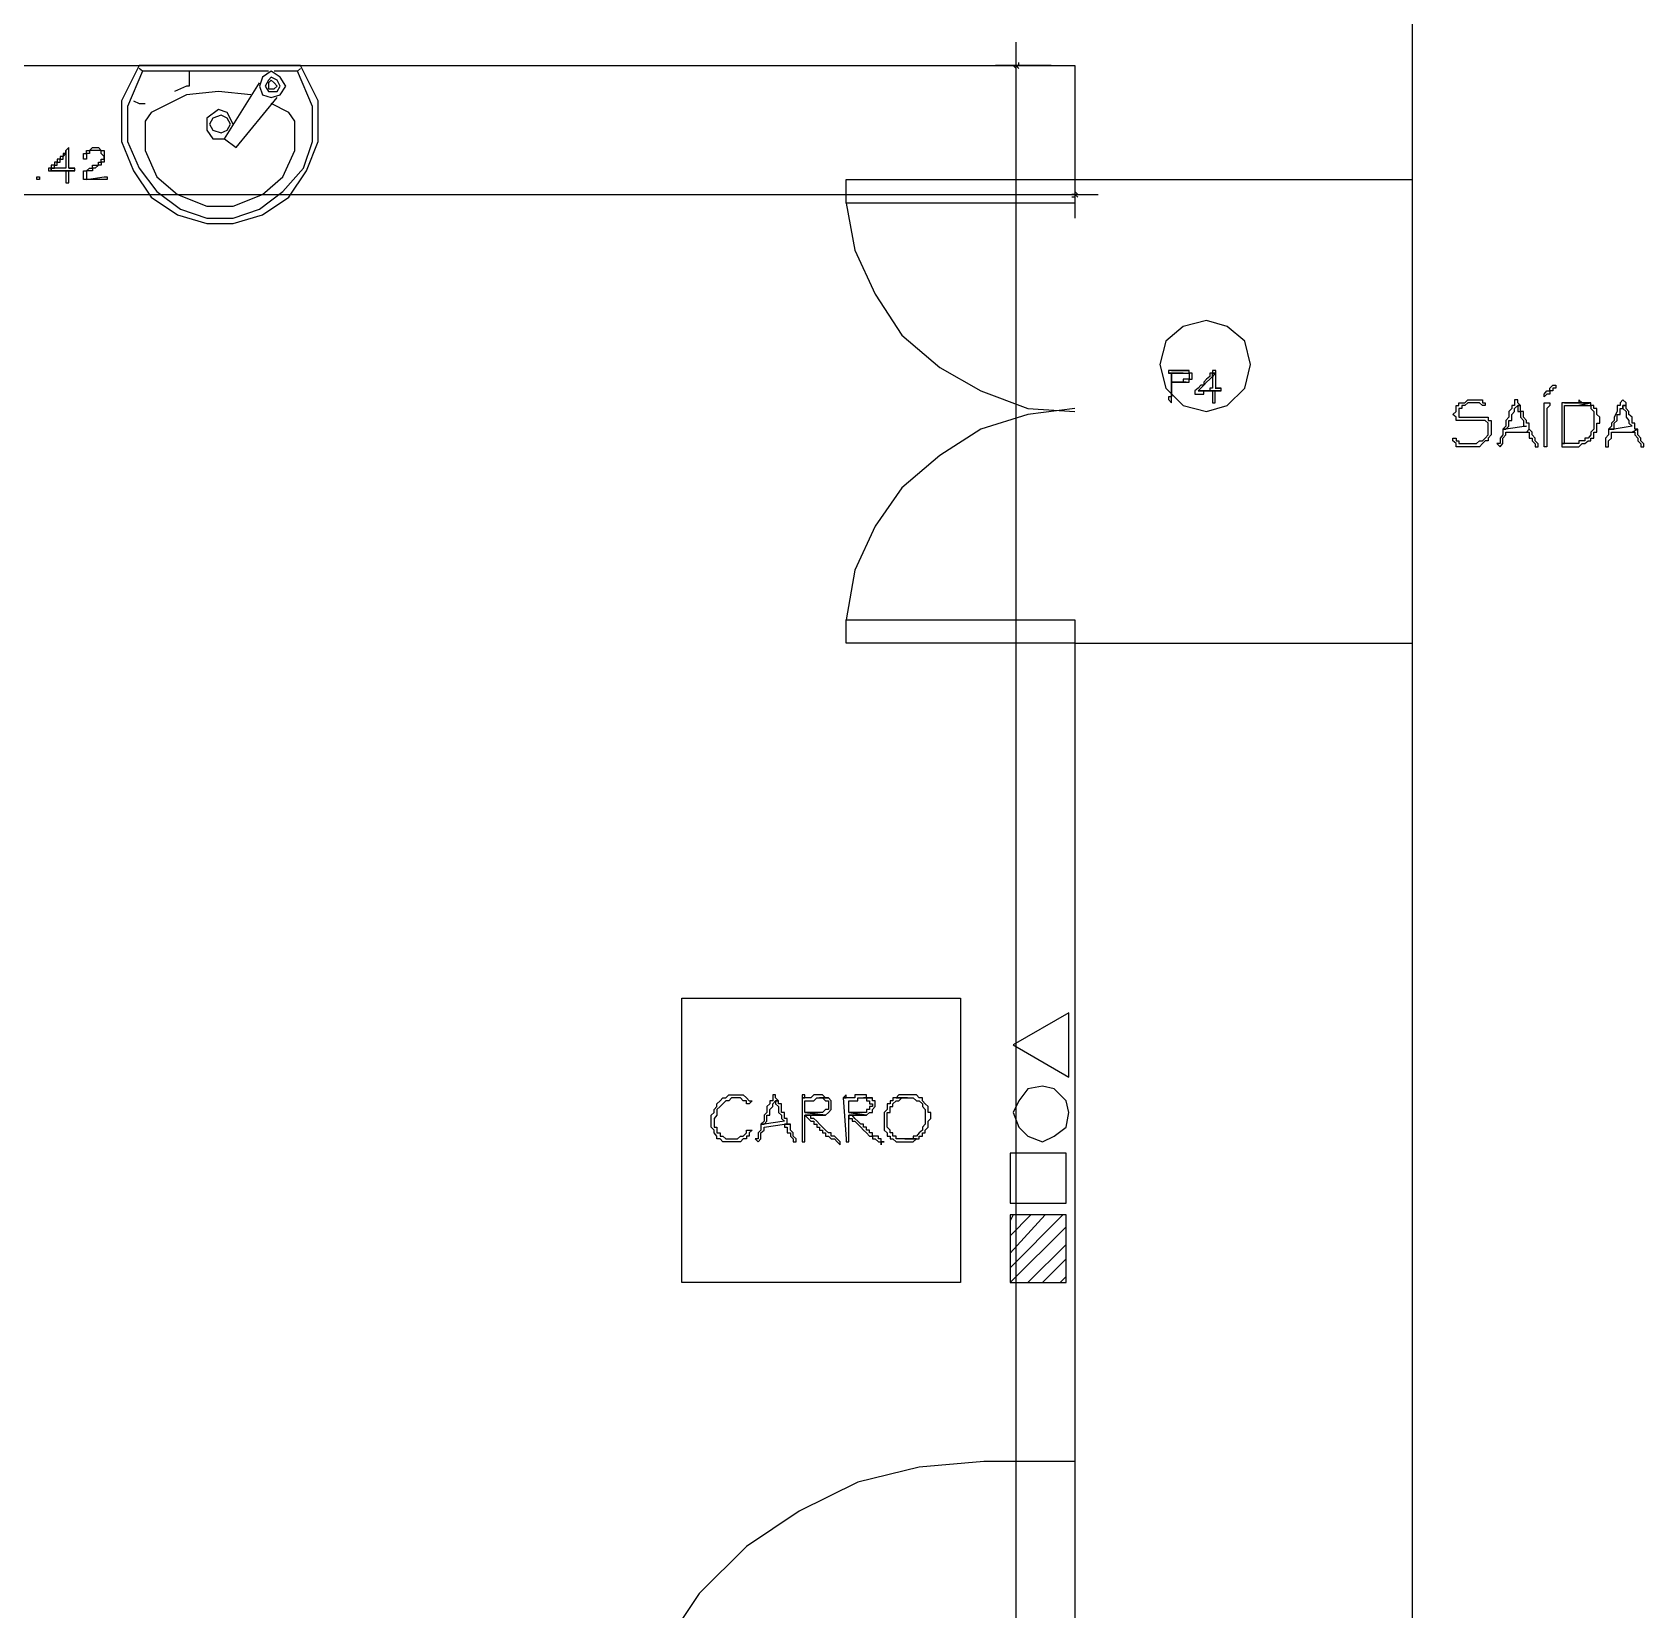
# Model space of a CAD drawing. Header units: millimetres. Extents: x -518.8 to -461.2, y 3.5 to 44.2.
# Drawn here: x -488.943 to -485.444, y 35.608 to 39.032 of the extents above; entities that cross this region are included whole.
import ezdxf

# ---------------------------------------------------------------- set-up
doc = ezdxf.new("R2010")
doc.units = ezdxf.units.MM
doc.header["$MEASUREMENT"] = 0
for name, color, linetype in [('10', 10, 'Continuous'), ('151', 151, 'Continuous'), ('16', 16, 'Continuous'), ('4', 4, 'Continuous'), ('5', 5, 'Continuous'), ('6', 6, 'Continuous'), ('9', 9, 'Continuous'), ('MYSOLIDS', 7, 'Continuous')]:
    doc.layers.add(name, color=color, linetype=linetype)

msp = doc.modelspace()

# ---------------------------------------------------------------- linework, layer by layer
at = {"layer": '10'}
for points in [[(-485.9474, 39.1571), (-485.9474, 38.712)], [(-491.1105, 30.8112), (-491.1105, 38.9601), (-491.1105, 38.9601), (-486.6797, 38.9601)], [(-486.6797, 38.9601), (-486.6797, 38.712)], [(-486.6797, 37.706), (-486.6797, 35.5285)], [(-485.9474, 37.706), (-485.9474, 33.6443)]]:
    msp.add_lwpolyline(points, dxfattribs=at)
at = {"layer": '151'}
msp.add_lwpolyline([(-487.5324, 36.9353), (-486.9278, 36.9353), (-486.9278, 36.318), (-487.5324, 36.318), (-487.5324, 36.9353)], dxfattribs=at)
at = {"layer": '16'}
for points in [[(-486.8068, 29.7097), (-486.8068, 39.0105)], [(-486.7308, 38.9601), (-486.8519, 38.9601)], [(-486.8068, 38.9533), (-486.8136, 38.9601)], [(-486.8068, 38.9601), (-486.8068, 38.9601), (-486.8068, 38.9601), (-486.8068, 38.9661)], [(-486.8008, 38.9533), (-486.8068, 38.9601)], [(-486.8008, 38.9601), (-486.8008, 38.9601), (-486.8008, 38.9601), (-486.8008, 38.9661)], [(-486.6797, 38.909), (-486.6797, 38.6285)], [(-491.1617, 38.6797), (-486.6286, 38.6797)], [(-486.6797, 38.6797), (-486.6797, 38.6797), (-486.6797, 38.6797), (-486.6857, 38.6797)], [(-486.6797, 38.6736), (-486.6797, 38.6736), (-486.6797, 38.6736), (-486.6857, 38.6736)], [(-486.673, 38.6797), (-486.6797, 38.6864)], [(-486.673, 38.6736), (-486.6797, 38.6797)]]:
    msp.add_lwpolyline(points, dxfattribs=at)
at = {"layer": '4'}
for points in [[(-488.7105, 38.9601), (-488.7489, 38.8834), (-488.7489, 38.7947)], [(-488.7038, 38.9473), (-488.7361, 38.8706), (-488.7361, 38.7947)], [(-488.3602, 38.9601), (-488.7105, 38.9601)], [(-488.4301, 38.9473), (-488.5324, 38.9473), (-488.5324, 38.9473), (-488.7038, 38.9473), (-488.7038, 38.9473), (-488.7105, 38.9533)], [(-488.6023, 38.9473), (-488.6023, 38.9278), (-488.6023, 38.915), (-488.6083, 38.915), (-488.6083, 38.915), (-488.6339, 38.903)], [(-488.3925, 38.915), (-488.4045, 38.9345), (-488.4241, 38.9473), (-488.4429, 38.9345), (-488.4496, 38.915), (-488.4429, 38.8962), (-488.4241, 38.8902), (-488.4045, 38.8962), (-488.3925, 38.915)], [(-488.3669, 38.9473), (-488.4173, 38.9473)], [(-488.3602, 38.9533), (-488.3669, 38.9473)], [(-488.3346, 38.7947), (-488.3346, 38.8706), (-488.3669, 38.9473)], [(-488.3218, 38.7947), (-488.3218, 38.8834), (-488.3602, 38.9601)], [(-488.5256, 38.8007), (-488.4496, 38.9218)], [(-488.4045, 38.915), (-488.4113, 38.9278), (-488.4241, 38.9345), (-488.4301, 38.9278), (-488.4369, 38.915), (-488.4301, 38.903), (-488.4241, 38.903), (-488.4113, 38.903), (-488.4045, 38.915)], [(-488.4113, 38.915), (-488.4173, 38.9218), (-488.4241, 38.9278), (-488.4301, 38.9218), (-488.4301, 38.915), (-488.4301, 38.909), (-488.4241, 38.909), (-488.4173, 38.909), (-488.4113, 38.915)], [(-488.7233, 38.8834), (-488.7105, 38.8774), (-488.6978, 38.8774)], [(-488.6083, 38.8962), (-488.685, 38.8578), (-488.685, 38.8578), (-488.6978, 38.8391)], [(-488.4684, 38.8962), (-488.5384, 38.903), (-488.6083, 38.8962)], [(-488.5, 38.7819), (-488.4113, 38.8902)], [(-488.3857, 38.8578), (-488.4241, 38.8774)], [(-488.6978, 38.8391), (-488.6978, 38.7751), (-488.6722, 38.718), (-488.6278, 38.6797)], [(-488.5068, 38.8323), (-488.5196, 38.8578), (-488.5384, 38.8646), (-488.5639, 38.8451), (-488.5639, 38.8195), (-488.5511, 38.8007), (-488.5256, 38.8007)], [(-488.5128, 38.8323), (-488.5196, 38.8451), (-488.5324, 38.8518), (-488.5511, 38.8451), (-488.5579, 38.8323), (-488.5511, 38.8195), (-488.5324, 38.8135), (-488.5196, 38.8195), (-488.5128, 38.8323)], [(-488.4429, 38.6797), (-488.3985, 38.718), (-488.373, 38.7751), (-488.373, 38.8391)], [(-488.373, 38.8391), (-488.3857, 38.8578)], [(-488.5256, 38.8007), (-488.5, 38.7819)], [(-488.7489, 38.7947), (-488.7233, 38.7308), (-488.685, 38.6736), (-488.6278, 38.6353), (-488.6278, 38.6353), (-488.5639, 38.6165), (-488.5068, 38.6165), (-488.4429, 38.6353), (-488.3857, 38.6736), (-488.3474, 38.7308), (-488.3218, 38.7947)], [(-488.7361, 38.7947), (-488.7105, 38.7368), (-488.6722, 38.6864), (-488.6211, 38.6481), (-488.5639, 38.6285), (-488.5068, 38.6285), (-488.4496, 38.6481), (-488.4496, 38.6481), (-488.3985, 38.6864), (-488.3542, 38.7368), (-488.3346, 38.7947)], [(-488.6278, 38.6797), (-488.5639, 38.6541), (-488.5068, 38.6541), (-488.4429, 38.6797)]]:
    msp.add_lwpolyline(points, dxfattribs=at)
at = {"layer": '5'}
for points in [[(-486.6797, 38.6609), (-487.176, 38.6609), (-487.176, 38.712), (-486.6797, 38.712), (-486.6797, 38.6609)], [(-486.6797, 38.712), (-485.9474, 38.712)], [(-486.6797, 37.706), (-487.176, 37.706), (-487.176, 37.7563), (-486.6797, 37.7563), (-486.6797, 37.706)], [(-486.6797, 37.706), (-485.9474, 37.706)]]:
    msp.add_lwpolyline(points, dxfattribs=at)
at = {"layer": '6'}
for points in [[(-485.9474, 38.712), (-485.9474, 37.706)], [(-487.176, 38.6609), (-487.1572, 38.5586), (-487.1128, 38.4631), (-487.0549, 38.3744), (-486.9722, 38.3045), (-486.8835, 38.2533), (-486.7812, 38.215), (-486.6797, 38.209)], [(-486.2978, 38.3105), (-486.3105, 38.3616), (-486.3489, 38.3932), (-486.3933, 38.406), (-486.4444, 38.3932), (-486.482, 38.3616), (-486.4948, 38.3105), (-486.482, 38.2594), (-486.4444, 38.2218), (-486.3933, 38.209), (-486.3489, 38.2218), (-486.3105, 38.2594), (-486.2978, 38.3105)], [(-486.6797, 38.215), (-486.7812, 38.2022), (-486.8835, 38.1706), (-486.9722, 38.1135), (-487.0549, 38.0428), (-487.1128, 37.9601), (-487.1572, 37.8646), (-487.176, 37.7563)], [(-486.8767, 35.9293), (-487.0173, 35.9172), (-487.1504, 35.8849), (-487.2782, 35.8218), (-487.3925, 35.7451), (-487.4948, 35.6428), (-487.5707, 35.5285), (-487.6346, 35.4015), (-487.6662, 35.2676), (-487.679, 35.1278), (-487.679, 35.1278), (-487.679, 33.6443), (-487.679, 33.6443), (-487.2782, 33.6443)], [(-486.6797, 35.9293), (-486.8767, 35.9293)]]:
    msp.add_lwpolyline(points, dxfattribs=at)
at = {"layer": '9'}
for points in [[(-486.8136, 36.8338), (-486.6925, 36.7639), (-486.6925, 36.9037), (-486.8136, 36.8338)], [(-486.8136, 36.6872), (-486.8008, 36.6556), (-486.7812, 36.636), (-486.7496, 36.6233), (-486.7241, 36.636), (-486.6985, 36.6556), (-486.6925, 36.6872), (-486.6985, 36.7127), (-486.7241, 36.7383), (-486.7496, 36.7443), (-486.7812, 36.7383), (-486.8008, 36.7127), (-486.8136, 36.6872)], [(-486.6985, 36.5985), (-486.8196, 36.5985), (-486.8196, 36.4902), (-486.6985, 36.4902), (-486.6985, 36.5985)], [(-486.6985, 36.4646), (-486.8196, 36.4646), (-486.8196, 36.318), (-486.6985, 36.318), (-486.6985, 36.4646)], [(-486.7053, 36.4646), (-486.8196, 36.3496)], [(-486.7436, 36.4646), (-486.8196, 36.3819)], [(-486.7752, 36.4646), (-486.8196, 36.4195)], [(-486.8136, 36.4646), (-486.8196, 36.4518)], [(-486.6985, 36.4391), (-486.8196, 36.318)], [(-486.6985, 36.4007), (-486.7812, 36.318)], [(-486.6985, 36.3691), (-486.7496, 36.318)], [(-486.6985, 36.3308), (-486.7113, 36.318)]]:
    msp.add_lwpolyline(points, dxfattribs=at)
at = {"layer": 'MYSOLIDS'}
for points in [[(-488.8699, 38.7751), (-488.8699, 38.7691), (-488.876, 38.7691), (-488.876, 38.7691), (-488.876, 38.7624), (-488.882, 38.7624), (-488.882, 38.7563), (-488.8887, 38.7563), (-488.8887, 38.7563), (-488.8887, 38.7496), (-488.8948, 38.7496), (-488.8948, 38.7496), (-488.8948, 38.7436), (-488.9015, 38.7436), (-488.9015, 38.7368), (-488.9015, 38.7368), (-488.9075, 38.7368), (-488.9075, 38.7368), (-488.9075, 38.7308), (-488.9075, 38.7308), (-488.9075, 38.7308), (-488.9075, 38.7308), (-488.9015, 38.7308), (-488.9015, 38.7308), (-488.9015, 38.7308), (-488.8948, 38.7308), (-488.8948, 38.7308), (-488.8887, 38.7308), (-488.8887, 38.7308), (-488.882, 38.7308), (-488.882, 38.7308), (-488.876, 38.7308), (-488.876, 38.7308), (-488.8699, 38.7308), (-488.8699, 38.7308), (-488.8632, 38.7308), (-488.8632, 38.7308), (-488.8572, 38.7308), (-488.8572, 38.7308), (-488.8504, 38.7308), (-488.9015, 38.7308), (-488.9015, 38.7368), (-488.8948, 38.7368), (-488.8948, 38.7368), (-488.8948, 38.7436), (-488.8887, 38.7436), (-488.8887, 38.7496), (-488.8887, 38.7496), (-488.882, 38.7496), (-488.882, 38.7563), (-488.882, 38.7563), (-488.876, 38.7563), (-488.876, 38.7624), (-488.876, 38.7624), (-488.8699, 38.7691), (-488.8699, 38.7691), (-488.8699, 38.7691), (-488.8699, 38.7751), (-488.8699, 38.7751)], [(-488.8632, 38.7819), (-488.8632, 38.7819), (-488.8699, 38.7751), (-488.8699, 38.7751), (-488.8699, 38.7751), (-488.8699, 38.7691), (-488.8699, 38.7691), (-488.8699, 38.7691), (-488.8699, 38.7624), (-488.8699, 38.7563), (-488.8699, 38.7563), (-488.8699, 38.7563), (-488.8699, 38.7496), (-488.8699, 38.7496), (-488.8699, 38.7436), (-488.8699, 38.7436), (-488.8699, 38.7368), (-488.8699, 38.7368), (-488.8699, 38.7368), (-488.876, 38.7368), (-488.876, 38.7368), (-488.882, 38.7368), (-488.882, 38.7368), (-488.882, 38.7368), (-488.8887, 38.7368), (-488.8948, 38.7368), (-488.8948, 38.7368), (-488.9015, 38.7368), (-488.9015, 38.7308), (-488.8504, 38.7308), (-488.8504, 38.7368), (-488.8504, 38.7368), (-488.8504, 38.7368), (-488.8632, 38.7368), (-488.8632, 38.7436), (-488.8632, 38.7436), (-488.8632, 38.7496), (-488.8632, 38.7496), (-488.8632, 38.7563), (-488.8632, 38.7563), (-488.8632, 38.7624), (-488.8632, 38.7624), (-488.8632, 38.7691), (-488.8632, 38.7691), (-488.8632, 38.7751), (-488.8632, 38.7751), (-488.8632, 38.7819), (-488.8632, 38.7819), (-488.8632, 38.7819)], [(-488.8248, 38.712), (-488.7865, 38.718), (-488.7805, 38.718), (-488.7805, 38.718), (-488.7805, 38.712), (-488.7805, 38.712), (-488.7805, 38.712), (-488.7805, 38.712), (-488.7865, 38.712), (-488.7865, 38.712), (-488.8248, 38.712), (-488.8316, 38.712), (-488.8316, 38.712), (-488.8316, 38.712), (-488.8316, 38.712), (-488.8316, 38.712), (-488.8316, 38.712), (-488.8316, 38.712), (-488.8316, 38.712), (-488.8316, 38.718), (-488.8316, 38.718), (-488.8316, 38.724), (-488.8316, 38.724), (-488.8316, 38.724), (-488.8316, 38.7308), (-488.8248, 38.7308), (-488.8248, 38.7308), (-488.8188, 38.7368), (-488.8188, 38.7368), (-488.8188, 38.7368), (-488.8188, 38.7368), (-488.8121, 38.7368), (-488.8121, 38.7436), (-488.806, 38.7436), (-488.806, 38.7436), (-488.7993, 38.7436), (-488.7993, 38.7496), (-488.7993, 38.7496), (-488.7933, 38.7496), (-488.7933, 38.7496), (-488.7933, 38.7563), (-488.7865, 38.7563), (-488.7865, 38.7624), (-488.7865, 38.7624), (-488.7865, 38.7624), (-488.7933, 38.7691), (-488.7933, 38.7691), (-488.7933, 38.7691), (-488.7933, 38.7751), (-488.7993, 38.7751), (-488.7993, 38.7751), (-488.806, 38.7751), (-488.806, 38.7751), (-488.8121, 38.7751), (-488.8121, 38.7751), (-488.8188, 38.7751), (-488.8188, 38.7691), (-488.8188, 38.7691), (-488.8248, 38.7691), (-488.8248, 38.7624), (-488.8248, 38.7624), (-488.8248, 38.7624), (-488.8248, 38.7563), (-488.8316, 38.7563), (-488.8316, 38.7624), (-488.8316, 38.7624), (-488.8316, 38.7624), (-488.8316, 38.7624), (-488.8316, 38.7624), (-488.8316, 38.7691), (-488.8248, 38.7691), (-488.8248, 38.7691), (-488.8248, 38.7691), (-488.8248, 38.7751), (-488.8188, 38.7751), (-488.8188, 38.7751), (-488.8188, 38.7751), (-488.8121, 38.7819), (-488.8121, 38.7819), (-488.806, 38.7819), (-488.806, 38.7819), (-488.7993, 38.7819), (-488.7993, 38.7819), (-488.7933, 38.7751), (-488.7933, 38.7751), (-488.7865, 38.7751), (-488.7865, 38.7751), (-488.7865, 38.7751), (-488.7865, 38.7691), (-488.7865, 38.7691), (-488.7865, 38.7624), (-488.7865, 38.7624), (-488.7865, 38.7563), (-488.7865, 38.7563), (-488.7865, 38.7563), (-488.7865, 38.7496), (-488.7865, 38.7496), (-488.7933, 38.7496), (-488.7933, 38.7436), (-488.7933, 38.7436), (-488.7993, 38.7436), (-488.7993, 38.7436), (-488.806, 38.7368), (-488.806, 38.7368), (-488.8121, 38.7368), (-488.8121, 38.7368), (-488.8121, 38.7308), (-488.8188, 38.7308), (-488.8188, 38.7308), (-488.8248, 38.7308), (-488.8248, 38.724), (-488.8248, 38.724), (-488.8248, 38.718), (-488.8248, 38.718), (-488.8248, 38.712), (-488.8248, 38.712), (-488.8248, 38.712), (-488.8248, 38.712)], [(-488.8632, 38.7308), (-488.8699, 38.7308), (-488.8699, 38.7308), (-488.8699, 38.7308), (-488.8699, 38.724), (-488.8699, 38.718), (-488.8699, 38.712), (-488.8699, 38.712), (-488.8699, 38.712), (-488.8699, 38.7052), (-488.8632, 38.7052), (-488.8632, 38.7052), (-488.8632, 38.712), (-488.8632, 38.712), (-488.8632, 38.712), (-488.8632, 38.718), (-488.8632, 38.718), (-488.8632, 38.724), (-488.8632, 38.724), (-488.8632, 38.7308), (-488.8632, 38.7308), (-488.8632, 38.7308)], [(-488.8572, 38.7368), (-488.8572, 38.7368), (-488.8572, 38.7368), (-488.8632, 38.7368), (-488.8632, 38.7368), (-488.8504, 38.7368), (-488.8504, 38.7368), (-488.8572, 38.7368), (-488.8572, 38.7368)], [(-488.9331, 38.712), (-488.9331, 38.712), (-488.9331, 38.712), (-488.9331, 38.712), (-488.9331, 38.712), (-488.9331, 38.718), (-488.9331, 38.718), (-488.9331, 38.718), (-488.9271, 38.718), (-488.9271, 38.718), (-488.9271, 38.718), (-488.9271, 38.718), (-488.9271, 38.718), (-488.9271, 38.712), (-488.9271, 38.712), (-488.9271, 38.712), (-488.9331, 38.712), (-488.9331, 38.712), (-488.9331, 38.712), (-488.9331, 38.712)], [(-486.4699, 38.2977), (-486.4699, 38.2977), (-486.476, 38.2977), (-486.476, 38.2977), (-486.476, 38.2917), (-486.4444, 38.2917), (-486.4444, 38.2917), (-486.4376, 38.2917), (-486.4376, 38.2917), (-486.4376, 38.2917), (-486.4316, 38.2917), (-486.4316, 38.2917), (-486.4316, 38.2849), (-486.4316, 38.2849), (-486.4316, 38.2849), (-486.4316, 38.2789), (-486.4376, 38.2789), (-486.4376, 38.2789), (-486.4444, 38.2789), (-486.4444, 38.2789), (-486.4444, 38.2721), (-486.4504, 38.2721), (-486.4504, 38.2721), (-486.4572, 38.2721), (-486.4572, 38.2721), (-486.4632, 38.2721), (-486.4699, 38.2721), (-486.4376, 38.2721), (-486.4316, 38.2721), (-486.4316, 38.2789), (-486.4316, 38.2789), (-486.4248, 38.2789), (-486.4248, 38.2849), (-486.4248, 38.2849), (-486.4248, 38.2849), (-486.4248, 38.2917), (-486.4316, 38.2917), (-486.4316, 38.2977), (-486.4316, 38.2977), (-486.4699, 38.2977), (-486.4699, 38.2977), (-486.4699, 38.2977), (-486.4699, 38.2977)], [(-486.476, 38.2917), (-486.476, 38.2917), (-486.4699, 38.2917), (-486.4699, 38.2917), (-486.4699, 38.2849), (-486.4699, 38.2849), (-486.4699, 38.2789), (-486.4699, 38.2789), (-486.4699, 38.2721), (-486.4699, 38.2721), (-486.4699, 38.2661), (-486.4699, 38.2661), (-486.4699, 38.2594), (-486.4699, 38.2594), (-486.4699, 38.2533), (-486.4699, 38.2466), (-486.4699, 38.2466), (-486.4699, 38.2406), (-486.476, 38.2406), (-486.476, 38.2345), (-486.476, 38.2345), (-486.476, 38.2345), (-486.4699, 38.2278), (-486.4699, 38.2278), (-486.4699, 38.2278), (-486.4699, 38.2345), (-486.4699, 38.2345), (-486.4699, 38.2345), (-486.4699, 38.2406), (-486.4699, 38.2406), (-486.4699, 38.2466), (-486.4699, 38.2466), (-486.4699, 38.2533), (-486.4699, 38.2533), (-486.4699, 38.2594), (-486.4699, 38.2594), (-486.4699, 38.2661), (-486.4699, 38.2661), (-486.4699, 38.2721), (-486.4632, 38.2721), (-486.4632, 38.2721), (-486.4632, 38.2721), (-486.4572, 38.2721), (-486.4504, 38.2721), (-486.4504, 38.2721), (-486.4444, 38.2721), (-486.4444, 38.2721), (-486.4376, 38.2721), (-486.4376, 38.2721), (-486.4376, 38.2721), (-486.4699, 38.2721), (-486.4699, 38.2721), (-486.4699, 38.2789), (-486.4699, 38.2789), (-486.4699, 38.2849), (-486.4699, 38.2849), (-486.4699, 38.2917), (-486.4699, 38.2917), (-486.4632, 38.2917), (-486.4632, 38.2917), (-486.4572, 38.2917), (-486.4572, 38.2917), (-486.4572, 38.2917), (-486.4504, 38.2917), (-486.4504, 38.2917), (-486.4444, 38.2917), (-486.476, 38.2917), (-486.476, 38.2917)], [(-486.4444, 38.2977), (-486.4504, 38.2977), (-486.4504, 38.2977), (-486.4572, 38.2977), (-486.4572, 38.2977), (-486.4632, 38.2977), (-486.4632, 38.2977), (-486.4699, 38.2977), (-486.4316, 38.2977), (-486.4376, 38.2977), (-486.4376, 38.2977), (-486.4444, 38.2977), (-486.4444, 38.2977), (-486.4444, 38.2977)], [(-486.3805, 38.2917), (-486.3805, 38.2917), (-486.3865, 38.2917), (-486.3865, 38.2849), (-486.3865, 38.2849), (-486.3933, 38.2789), (-486.3933, 38.2789), (-486.3933, 38.2789), (-486.3993, 38.2721), (-486.3993, 38.2721), (-486.3993, 38.2661), (-486.406, 38.2661), (-486.406, 38.2661), (-486.4121, 38.2594), (-486.4121, 38.2594), (-486.4121, 38.2594), (-486.4188, 38.2533), (-486.4188, 38.2533), (-486.4188, 38.2533), (-486.4188, 38.2533), (-486.4188, 38.2466), (-486.4188, 38.2466), (-486.4121, 38.2466), (-486.4121, 38.2466), (-486.4121, 38.2466), (-486.406, 38.2466), (-486.406, 38.2466), (-486.3993, 38.2466), (-486.3993, 38.2533), (-486.3933, 38.2533), (-486.3933, 38.2533), (-486.3865, 38.2533), (-486.3865, 38.2533), (-486.3805, 38.2533), (-486.3805, 38.2533), (-486.3745, 38.2533), (-486.3745, 38.2533), (-486.3677, 38.2533), (-486.3677, 38.2533), (-486.3617, 38.2533), (-486.4121, 38.2533), (-486.4121, 38.2533), (-486.406, 38.2594), (-486.406, 38.2594), (-486.406, 38.2594), (-486.3993, 38.2661), (-486.3993, 38.2661), (-486.3933, 38.2721), (-486.3933, 38.2721), (-486.3933, 38.2721), (-486.3865, 38.2789), (-486.3865, 38.2789), (-486.3865, 38.2789), (-486.3805, 38.2849), (-486.3805, 38.2849), (-486.3805, 38.2917), (-486.3745, 38.2917), (-486.3805, 38.2917), (-486.3805, 38.2917)], [(-486.3745, 38.2977), (-486.3745, 38.2977), (-486.3805, 38.2977), (-486.3805, 38.2977), (-486.3805, 38.2917), (-486.3745, 38.2917), (-486.3745, 38.2917), (-486.3805, 38.2849), (-486.3805, 38.2849), (-486.3805, 38.2789), (-486.3805, 38.2789), (-486.3805, 38.2721), (-486.3805, 38.2721), (-486.3805, 38.2661), (-486.3805, 38.2661), (-486.3805, 38.2594), (-486.3805, 38.2594), (-486.3805, 38.2594), (-486.3805, 38.2594), (-486.3865, 38.2594), (-486.3865, 38.2533), (-486.3933, 38.2533), (-486.3933, 38.2533), (-486.3933, 38.2533), (-486.3993, 38.2533), (-486.3993, 38.2533), (-486.406, 38.2533), (-486.406, 38.2533), (-486.4121, 38.2533), (-486.3617, 38.2533), (-486.3617, 38.2533), (-486.3617, 38.2533), (-486.3617, 38.2594), (-486.3737, 38.2594), (-486.3737, 38.2661), (-486.3737, 38.2661), (-486.3737, 38.2661), (-486.3737, 38.2721), (-486.3737, 38.2721), (-486.3737, 38.2789), (-486.3737, 38.2789), (-486.3737, 38.2849), (-486.3737, 38.2849), (-486.3737, 38.2917), (-486.3737, 38.2917), (-486.3737, 38.2977), (-486.3737, 38.2977), (-486.3737, 38.2977), (-486.3745, 38.2977)], [(-486.3745, 38.2533), (-486.3805, 38.2533), (-486.3805, 38.2466), (-486.3805, 38.2466), (-486.3805, 38.2466), (-486.3805, 38.2338), (-486.3805, 38.2338), (-486.3805, 38.2278), (-486.3745, 38.2278), (-486.3745, 38.2278), (-486.3745, 38.2278), (-486.3745, 38.2278), (-486.3745, 38.2278), (-486.3745, 38.2338), (-486.3745, 38.2338), (-486.3745, 38.2338), (-486.3745, 38.2406), (-486.3745, 38.2406), (-486.3745, 38.2466), (-486.3745, 38.2466), (-486.3745, 38.2533), (-486.3745, 38.2533)], [(-486.3677, 38.2594), (-486.3677, 38.2594), (-486.3677, 38.2594), (-486.3745, 38.2594), (-486.3745, 38.2594), (-486.3617, 38.2594), (-486.3617, 38.2594), (-486.3677, 38.2594), (-486.3677, 38.2594)], [(-485.6609, 38.2406), (-485.6609, 38.2466), (-485.6609, 38.2466), (-485.6549, 38.2533), (-485.6549, 38.2533), (-485.6481, 38.2533), (-485.6481, 38.2594), (-485.6481, 38.2594), (-485.6421, 38.2661), (-485.6421, 38.2661), (-485.6354, 38.2661), (-485.6354, 38.2661), (-485.6354, 38.2594), (-485.6354, 38.2594), (-485.6354, 38.2594), (-485.6421, 38.2594), (-485.6421, 38.2533), (-485.6481, 38.2533), (-485.6481, 38.2533), (-485.6481, 38.2466), (-485.6549, 38.2466), (-485.6549, 38.2466), (-485.6609, 38.2406), (-485.6609, 38.2406), (-485.6609, 38.2406), (-485.6609, 38.2406), (-485.6609, 38.2406), (-485.6609, 38.2406), (-485.6609, 38.2406), (-485.6609, 38.2406), (-485.6609, 38.2406)], [(-485.7887, 38.2218), (-485.7948, 38.2218), (-485.7948, 38.2218), (-485.7948, 38.2218), (-485.7948, 38.2218), (-485.7948, 38.2218), (-485.8008, 38.2278), (-485.8075, 38.2278), (-485.8075, 38.2278), (-485.8136, 38.2278), (-485.8136, 38.2278), (-485.8203, 38.2278), (-485.8263, 38.2278), (-485.8331, 38.2218), (-485.8331, 38.2218), (-485.8391, 38.2218), (-485.8391, 38.215), (-485.8459, 38.215), (-485.8459, 38.209), (-485.8459, 38.209), (-485.8459, 38.2022), (-485.8459, 38.2022), (-485.8459, 38.1962), (-485.8391, 38.1962), (-485.8391, 38.1962), (-485.8331, 38.1962), (-485.8331, 38.1962), (-485.8263, 38.1962), (-485.8203, 38.1962), (-485.8203, 38.1962), (-485.8136, 38.1962), (-485.8136, 38.1962), (-485.8075, 38.1962), (-485.8008, 38.1962), (-485.8008, 38.1962), (-485.7948, 38.1962), (-485.7887, 38.1962), (-485.782, 38.1962), (-485.782, 38.1962), (-485.782, 38.1894), (-485.776, 38.1894), (-485.776, 38.1834), (-485.776, 38.1834), (-485.776, 38.1766), (-485.776, 38.1706), (-485.776, 38.1706), (-485.776, 38.1639), (-485.776, 38.1578), (-485.776, 38.1578), (-485.782, 38.1511), (-485.782, 38.1511), (-485.782, 38.1451), (-485.7887, 38.1451), (-485.7887, 38.1451), (-485.7948, 38.1391), (-485.7948, 38.1391), (-485.8008, 38.1323), (-485.8008, 38.1323), (-485.8075, 38.1323), (-485.8136, 38.1323), (-485.8203, 38.1323), (-485.8203, 38.1323), (-485.8263, 38.1323), (-485.8331, 38.1323), (-485.8331, 38.1323), (-485.8391, 38.1323), (-485.8459, 38.1323), (-485.8459, 38.1323), (-485.8519, 38.1323), (-485.8519, 38.1391), (-485.8587, 38.1451), (-485.8587, 38.1451), (-485.8587, 38.1451), (-485.8587, 38.1511), (-485.8587, 38.1511), (-485.8519, 38.1511), (-485.8519, 38.1511), (-485.8519, 38.1451), (-485.8519, 38.1451), (-485.8519, 38.1451), (-485.8519, 38.1451), (-485.8459, 38.1451), (-485.8459, 38.1391), (-485.8391, 38.1391), (-485.8391, 38.1391), (-485.8331, 38.1391), (-485.8263, 38.1391), (-485.8263, 38.1391), (-485.8203, 38.1391), (-485.8136, 38.1391), (-485.8075, 38.1391), (-485.8075, 38.1391), (-485.8008, 38.1451), (-485.8008, 38.1451), (-485.7948, 38.1451), (-485.7948, 38.1451), (-485.7887, 38.1511), (-485.7887, 38.1511), (-485.782, 38.1578), (-485.782, 38.1578), (-485.782, 38.1639), (-485.782, 38.1706), (-485.782, 38.1706), (-485.782, 38.1766), (-485.782, 38.1834), (-485.782, 38.1834), (-485.7887, 38.1894), (-485.7887, 38.1894), (-485.7948, 38.1894), (-485.7948, 38.1894), (-485.8008, 38.1894), (-485.8008, 38.1894), (-485.8075, 38.1894), (-485.8136, 38.1894), (-485.8136, 38.1894), (-485.8203, 38.1894), (-485.8263, 38.1894), (-485.8331, 38.1894), (-485.8331, 38.1894), (-485.8391, 38.1894), (-485.8459, 38.1894), (-485.8459, 38.1894), (-485.8519, 38.1894), (-485.8519, 38.1962), (-485.8519, 38.1962), (-485.8587, 38.2022), (-485.8587, 38.2022), (-485.8519, 38.209), (-485.8519, 38.215), (-485.8519, 38.215), (-485.8519, 38.2218), (-485.8459, 38.2218), (-485.8459, 38.2278), (-485.8391, 38.2278), (-485.8331, 38.2278), (-485.8331, 38.2278), (-485.8263, 38.2338), (-485.8203, 38.2338), (-485.8203, 38.2338), (-485.8136, 38.2338), (-485.8136, 38.2338), (-485.8075, 38.2338), (-485.8008, 38.2338), (-485.7948, 38.2338), (-485.7948, 38.2278), (-485.7887, 38.2278), (-485.7887, 38.2218), (-485.7887, 38.2218), (-485.7887, 38.2218), (-485.7887, 38.2218), (-485.7887, 38.2218), (-485.7887, 38.2218), (-485.7887, 38.2218), (-485.7887, 38.2218), (-485.7887, 38.2218)], [(-485.7121, 38.2218), (-485.7181, 38.2218), (-485.7181, 38.2218), (-485.7181, 38.215), (-485.7181, 38.209), (-485.7121, 38.209), (-485.7121, 38.2022), (-485.7121, 38.1962), (-485.7121, 38.1962), (-485.7053, 38.1894), (-485.7053, 38.1894), (-485.7053, 38.1834), (-485.7053, 38.1766), (-485.6993, 38.1766), (-485.7436, 38.1706), (-485.7504, 38.1706), (-485.7504, 38.1639), (-485.7504, 38.1639), (-485.7504, 38.1578), (-485.7564, 38.1511), (-485.7564, 38.1511), (-485.7564, 38.1451), (-485.7564, 38.1391), (-485.7632, 38.1391), (-485.7632, 38.1391), (-485.7564, 38.1323), (-485.7564, 38.1323), (-485.7564, 38.1323), (-485.7564, 38.1323), (-485.7504, 38.1391), (-485.7504, 38.1451), (-485.7504, 38.1451), (-485.7504, 38.1511), (-485.7436, 38.1578), (-485.7436, 38.1578), (-485.7436, 38.1639), (-485.6993, 38.1639), (-485.6933, 38.1706), (-485.6933, 38.1706), (-485.6933, 38.1766), (-485.6933, 38.1834), (-485.6993, 38.1834), (-485.6993, 38.1894), (-485.6993, 38.1894), (-485.7053, 38.1962), (-485.7053, 38.2022), (-485.7053, 38.2022), (-485.7053, 38.209), (-485.7053, 38.209), (-485.7121, 38.209), (-485.7121, 38.215), (-485.7121, 38.2218), (-485.7121, 38.2218), (-485.7121, 38.2218)], [(-485.7181, 38.2338), (-485.7181, 38.2338), (-485.7248, 38.2338), (-485.7248, 38.2278), (-485.7248, 38.2278), (-485.7248, 38.2218), (-485.7308, 38.2218), (-485.7308, 38.215), (-485.7376, 38.209), (-485.7376, 38.1962), (-485.7376, 38.1962), (-485.7436, 38.1894), (-485.7436, 38.1894), (-485.7436, 38.1834), (-485.7436, 38.1766), (-485.7436, 38.1766), (-485.7504, 38.1706), (-485.7436, 38.1706), (-485.7376, 38.1766), (-485.7376, 38.1766), (-485.7376, 38.1834), (-485.7376, 38.1894), (-485.7308, 38.1894), (-485.7308, 38.1894), (-485.7308, 38.1962), (-485.7308, 38.2022), (-485.7308, 38.2022), (-485.7248, 38.209), (-485.7248, 38.215), (-485.7248, 38.215), (-485.7181, 38.2218), (-485.7121, 38.2218), (-485.7181, 38.2278), (-485.7181, 38.2338), (-485.7181, 38.2338), (-485.7181, 38.2338)], [(-485.6549, 38.1706), (-485.6549, 38.1706), (-485.6549, 38.1639), (-485.6549, 38.1578), (-485.6549, 38.1511), (-485.6549, 38.1511), (-485.6549, 38.1451), (-485.6549, 38.1383), (-485.6549, 38.1383), (-485.6549, 38.1383), (-485.6549, 38.1323), (-485.6549, 38.1323), (-485.6549, 38.1323), (-485.6549, 38.1323), (-485.6609, 38.1323), (-485.6609, 38.1323), (-485.6609, 38.1323), (-485.6609, 38.1323), (-485.6609, 38.1383), (-485.6609, 38.1383), (-485.6609, 38.1383), (-485.6609, 38.1451), (-485.6609, 38.1451), (-485.6609, 38.1511), (-485.6609, 38.1578), (-485.6609, 38.1639), (-485.6609, 38.1706), (-485.6609, 38.1706), (-485.6609, 38.1766), (-485.6609, 38.1834), (-485.6609, 38.1834), (-485.6609, 38.1894), (-485.6609, 38.1962), (-485.6609, 38.2022), (-485.6609, 38.2022), (-485.6609, 38.209), (-485.6609, 38.215), (-485.6609, 38.2218), (-485.6609, 38.2218), (-485.6609, 38.2278), (-485.6609, 38.2278), (-485.6609, 38.2278), (-485.6549, 38.2278), (-485.6549, 38.2278), (-485.6549, 38.2278), (-485.6549, 38.2278), (-485.6549, 38.2278), (-485.6549, 38.2278), (-485.6481, 38.2278), (-485.6481, 38.2278), (-485.6481, 38.2218), (-485.6481, 38.2218), (-485.6549, 38.215), (-485.6549, 38.215), (-485.6549, 38.209), (-485.6549, 38.2022), (-485.6549, 38.2022), (-485.6549, 38.1962), (-485.6549, 38.1894), (-485.6549, 38.1834), (-485.6549, 38.1834), (-485.6549, 38.1766), (-485.6549, 38.1706), (-485.6549, 38.1706), (-485.6549, 38.1706), (-485.6549, 38.1706)], [(-485.5594, 38.2278), (-485.585, 38.2218), (-485.585, 38.2218), (-485.5782, 38.2218), (-485.5722, 38.2218), (-485.5722, 38.2218), (-485.5654, 38.2218), (-485.5594, 38.2218), (-485.5594, 38.215), (-485.5594, 38.215), (-485.5594, 38.215), (-485.5527, 38.209), (-485.5527, 38.2022), (-485.5527, 38.2022), (-485.5527, 38.1962), (-485.5527, 38.1894), (-485.5527, 38.1894), (-485.5527, 38.1834), (-485.5527, 38.1766), (-485.5527, 38.1706), (-485.5527, 38.1706), (-485.5594, 38.1639), (-485.5594, 38.1639), (-485.5594, 38.1578), (-485.5654, 38.1511), (-485.5654, 38.1511), (-485.5722, 38.1511), (-485.5722, 38.1451), (-485.5782, 38.1451), (-485.585, 38.1451), (-485.585, 38.1391), (-485.591, 38.1391), (-485.591, 38.1391), (-485.5978, 38.1391), (-485.5978, 38.1391), (-485.6038, 38.1391), (-485.6098, 38.1391), (-485.6166, 38.1391), (-485.6226, 38.1391), (-485.6226, 38.1391), (-485.6226, 38.1323), (-485.6226, 38.1323), (-485.6166, 38.1323), (-485.6098, 38.1323), (-485.6098, 38.1323), (-485.6038, 38.1323), (-485.5978, 38.1323), (-485.591, 38.1323), (-485.591, 38.1323), (-485.585, 38.1323), (-485.585, 38.1323), (-485.5782, 38.1391), (-485.5722, 38.1391), (-485.5722, 38.1391), (-485.5722, 38.1391), (-485.5654, 38.1451), (-485.5594, 38.1451), (-485.5594, 38.1511), (-485.5527, 38.1511), (-485.5527, 38.1578), (-485.5527, 38.1639), (-485.5466, 38.1639), (-485.5466, 38.1706), (-485.5466, 38.1706), (-485.5466, 38.1766), (-485.5466, 38.1834), (-485.5399, 38.1834), (-485.5399, 38.1894), (-485.5399, 38.1894), (-485.5399, 38.1962), (-485.5466, 38.2022), (-485.5466, 38.209), (-485.5466, 38.209), (-485.5466, 38.215), (-485.5527, 38.215), (-485.5527, 38.2218), (-485.5527, 38.2218), (-485.5594, 38.2218), (-485.5594, 38.2278), (-485.5594, 38.2278)], [(-485.6226, 38.2278), (-485.6226, 38.2278), (-485.6226, 38.2278), (-485.6226, 38.2218), (-485.6226, 38.2218), (-485.6226, 38.215), (-485.6226, 38.209), (-485.6226, 38.209), (-485.6226, 38.2022), (-485.6226, 38.1962), (-485.6226, 38.1894), (-485.6226, 38.1894), (-485.6226, 38.1834), (-485.6226, 38.1766), (-485.6226, 38.1706), (-485.6226, 38.1706), (-485.6226, 38.1639), (-485.6226, 38.1578), (-485.6226, 38.1578), (-485.6226, 38.1511), (-485.6226, 38.1451), (-485.6226, 38.1391), (-485.6226, 38.1391), (-485.6166, 38.1391), (-485.6166, 38.1451), (-485.6166, 38.1451), (-485.6166, 38.1511), (-485.6166, 38.1511), (-485.6166, 38.1578), (-485.6166, 38.1639), (-485.6166, 38.1706), (-485.6166, 38.1706), (-485.6166, 38.1766), (-485.6166, 38.1834), (-485.6166, 38.1834), (-485.6166, 38.1894), (-485.6166, 38.1962), (-485.6166, 38.1962), (-485.6166, 38.2022), (-485.6166, 38.209), (-485.6166, 38.215), (-485.6166, 38.215), (-485.6166, 38.2218), (-485.6166, 38.2218), (-485.6098, 38.2218), (-485.6038, 38.2218), (-485.5978, 38.2218), (-485.5978, 38.2218), (-485.591, 38.2218), (-485.591, 38.2218), (-485.585, 38.2218), (-485.5594, 38.2278), (-485.5654, 38.2278), (-485.6166, 38.2278), (-485.6166, 38.2278), (-485.6226, 38.2278), (-485.6226, 38.2278)], [(-485.585, 38.2338), (-485.585, 38.2278), (-485.591, 38.2278), (-485.5978, 38.2278), (-485.5978, 38.2278), (-485.6038, 38.2278), (-485.6038, 38.2278), (-485.6098, 38.2278), (-485.6166, 38.2278), (-485.5654, 38.2278), (-485.5654, 38.2278), (-485.5722, 38.2278), (-485.5782, 38.2278), (-485.585, 38.2338), (-485.585, 38.2338)], [(-485.4827, 38.2218), (-485.4895, 38.2218), (-485.4895, 38.2218), (-485.4895, 38.215), (-485.4827, 38.209), (-485.4827, 38.209), (-485.4827, 38.2022), (-485.4827, 38.1962), (-485.4827, 38.1962), (-485.4767, 38.1894), (-485.4767, 38.1894), (-485.4767, 38.1834), (-485.4699, 38.1766), (-485.4699, 38.1766), (-485.5083, 38.1706), (-485.5211, 38.1706), (-485.5211, 38.1639), (-485.5211, 38.1639), (-485.5211, 38.1578), (-485.5271, 38.1511), (-485.5271, 38.1511), (-485.5271, 38.1451), (-485.5271, 38.1391), (-485.5271, 38.1391), (-485.5271, 38.1391), (-485.5271, 38.1323), (-485.5271, 38.1323), (-485.5271, 38.1323), (-485.5211, 38.1323), (-485.5211, 38.1391), (-485.5211, 38.1451), (-485.5211, 38.1451), (-485.5143, 38.1511), (-485.5143, 38.1578), (-485.5143, 38.1578), (-485.5143, 38.1639), (-485.4699, 38.1639), (-485.4572, 38.1706), (-485.4639, 38.1706), (-485.4639, 38.1766), (-485.4639, 38.1834), (-485.4699, 38.1834), (-485.4699, 38.1894), (-485.4699, 38.1894), (-485.4699, 38.1962), (-485.4767, 38.2022), (-485.4767, 38.2022), (-485.4767, 38.209), (-485.4767, 38.209), (-485.4767, 38.209), (-485.4827, 38.215), (-485.4827, 38.2218), (-485.4827, 38.2218), (-485.4827, 38.2218)], [(-485.4895, 38.2338), (-485.4895, 38.2338), (-485.4895, 38.2338), (-485.4955, 38.2278), (-485.4955, 38.2278), (-485.4955, 38.2218), (-485.5023, 38.2218), (-485.5023, 38.215), (-485.5023, 38.209), (-485.5083, 38.1962), (-485.5083, 38.1962), (-485.5083, 38.1894), (-485.5083, 38.1894), (-485.5143, 38.1834), (-485.5143, 38.1766), (-485.5143, 38.1766), (-485.5211, 38.1706), (-485.5083, 38.1706), (-485.5083, 38.1766), (-485.5083, 38.1766), (-485.5083, 38.1834), (-485.5023, 38.1894), (-485.5023, 38.1894), (-485.5023, 38.1894), (-485.5023, 38.1962), (-485.5023, 38.2022), (-485.4955, 38.2022), (-485.4955, 38.209), (-485.4955, 38.215), (-485.4895, 38.215), (-485.4895, 38.2218), (-485.4827, 38.2218), (-485.4827, 38.2278), (-485.4895, 38.2338), (-485.4895, 38.2338), (-485.4895, 38.2338)], [(-485.6933, 38.1706), (-485.6993, 38.1639), (-485.6993, 38.1639), (-485.6933, 38.1639), (-485.6933, 38.1578), (-485.6933, 38.1511), (-485.6865, 38.1511), (-485.6865, 38.1451), (-485.6805, 38.1383), (-485.6805, 38.1323), (-485.6805, 38.1323), (-485.6805, 38.1323), (-485.6737, 38.1323), (-485.6737, 38.1323), (-485.6737, 38.1383), (-485.6805, 38.1451), (-485.6805, 38.1511), (-485.6805, 38.1511), (-485.6865, 38.1578), (-485.6865, 38.1639), (-485.6933, 38.1706), (-485.6933, 38.1706)], [(-485.4572, 38.1706), (-485.4699, 38.1639), (-485.4639, 38.1639), (-485.4639, 38.1639), (-485.4639, 38.1578), (-485.4572, 38.1511), (-485.4572, 38.1511), (-485.4572, 38.1451), (-485.4511, 38.1383), (-485.4511, 38.1323), (-485.4511, 38.1323), (-485.4444, 38.1323), (-485.4444, 38.1323), (-485.4444, 38.1323), (-485.4444, 38.1383), (-485.4511, 38.1451), (-485.4511, 38.1511), (-485.4511, 38.1511), (-485.4572, 38.1578), (-485.4572, 38.1639), (-485.4572, 38.1706), (-485.4572, 38.1706)], [(-487.4181, 36.7188), (-487.4181, 36.7188), (-487.4248, 36.7188), (-487.4308, 36.7127), (-487.4308, 36.7127), (-487.4369, 36.7127), (-487.4436, 36.706), (-487.4436, 36.706), (-487.4496, 36.7), (-487.4496, 36.7), (-487.4496, 36.7), (-487.4564, 36.6939), (-487.4564, 36.6872), (-487.4564, 36.6872), (-487.4564, 36.6872), (-487.4564, 36.6812), (-487.4624, 36.6744), (-487.4624, 36.6744), (-487.4624, 36.6684), (-487.4624, 36.6616), (-487.4624, 36.6556), (-487.4564, 36.6556), (-487.4564, 36.6488), (-487.4564, 36.6428), (-487.4496, 36.6428), (-487.4496, 36.636), (-487.4496, 36.636), (-487.4436, 36.636), (-487.4369, 36.63), (-487.4369, 36.63), (-487.4308, 36.63), (-487.4248, 36.63), (-487.4248, 36.63), (-487.4181, 36.63), (-487.4121, 36.63), (-487.4121, 36.63), (-487.4121, 36.63), (-487.4053, 36.636), (-487.3993, 36.636), (-487.3993, 36.636), (-487.3925, 36.6428), (-487.3925, 36.6428), (-487.3925, 36.6488), (-487.3865, 36.6488), (-487.3865, 36.6488), (-487.3797, 36.6488), (-487.3797, 36.6488), (-487.3797, 36.6488), (-487.3797, 36.6488), (-487.3865, 36.6428), (-487.3865, 36.6428), (-487.3865, 36.636), (-487.3925, 36.636), (-487.3925, 36.63), (-487.3993, 36.63), (-487.3993, 36.63), (-487.4053, 36.6233), (-487.4053, 36.6233), (-487.4121, 36.6233), (-487.4121, 36.6233), (-487.4181, 36.6233), (-487.4248, 36.6233), (-487.4248, 36.6233), (-487.4308, 36.6233), (-487.4369, 36.6233), (-487.4369, 36.6233), (-487.4436, 36.6233), (-487.4496, 36.63), (-487.4496, 36.63), (-487.4564, 36.63), (-487.4564, 36.636), (-487.4564, 36.636), (-487.4624, 36.6428), (-487.4624, 36.6428), (-487.4624, 36.6488), (-487.4692, 36.6556), (-487.4692, 36.6556), (-487.4692, 36.6616), (-487.4692, 36.6684), (-487.4692, 36.6684), (-487.4692, 36.6744), (-487.4692, 36.6812), (-487.4624, 36.6872), (-487.4624, 36.6872), (-487.4624, 36.6939), (-487.4624, 36.6939), (-487.4564, 36.7), (-487.4564, 36.706), (-487.4564, 36.706), (-487.4496, 36.7127), (-487.4496, 36.7127), (-487.4436, 36.7188), (-487.4369, 36.7188), (-487.4369, 36.7188), (-487.4308, 36.7255), (-487.4248, 36.7255), (-487.4248, 36.7255), (-487.4181, 36.7255), (-487.4181, 36.7255), (-487.4121, 36.7255), (-487.4053, 36.7255), (-487.4053, 36.7255), (-487.3993, 36.7255), (-487.3925, 36.7188), (-487.3925, 36.7188), (-487.3865, 36.7127), (-487.3865, 36.7127), (-487.3797, 36.7127), (-487.3797, 36.7127), (-487.3865, 36.706), (-487.3865, 36.706), (-487.3865, 36.706), (-487.3865, 36.706), (-487.3925, 36.706), (-487.3925, 36.706), (-487.3925, 36.7127), (-487.3925, 36.7127), (-487.3993, 36.7127), (-487.3993, 36.7127), (-487.4053, 36.7188), (-487.4053, 36.7188), (-487.4121, 36.7188), (-487.4181, 36.7188), (-487.4181, 36.7188), (-487.4181, 36.7188), (-487.4181, 36.7188)], [(-487.3226, 36.7127), (-487.3293, 36.7127), (-487.3293, 36.7127), (-487.3293, 36.706), (-487.3293, 36.706), (-487.3226, 36.7), (-487.3226, 36.6939), (-487.3226, 36.6872), (-487.3226, 36.6872), (-487.3166, 36.6812), (-487.3166, 36.6812), (-487.3166, 36.6744), (-487.3098, 36.6684), (-487.3098, 36.6684), (-487.3542, 36.6616), (-487.3609, 36.6616), (-487.3609, 36.6556), (-487.3609, 36.6556), (-487.3609, 36.6488), (-487.3669, 36.6428), (-487.3669, 36.6428), (-487.3669, 36.636), (-487.3669, 36.636), (-487.3669, 36.63), (-487.3737, 36.63), (-487.3669, 36.6233), (-487.3669, 36.6233), (-487.3669, 36.6233), (-487.3669, 36.6233), (-487.3609, 36.63), (-487.3609, 36.636), (-487.3609, 36.636), (-487.3609, 36.6428), (-487.3542, 36.6488), (-487.3542, 36.6488), (-487.3542, 36.6556), (-487.3098, 36.6616), (-487.297, 36.6616), (-487.3038, 36.6616), (-487.3038, 36.6684), (-487.3038, 36.6744), (-487.3098, 36.6744), (-487.3098, 36.6812), (-487.3098, 36.6872), (-487.3166, 36.6872), (-487.3166, 36.6939), (-487.3166, 36.6939), (-487.3166, 36.7), (-487.3166, 36.7), (-487.3166, 36.706), (-487.3226, 36.706), (-487.3226, 36.7127), (-487.3226, 36.7127), (-487.3226, 36.7127)], [(-487.3293, 36.7255), (-487.3293, 36.7255), (-487.3354, 36.7255), (-487.3354, 36.7188), (-487.3354, 36.7188), (-487.3354, 36.7127), (-487.3414, 36.7127), (-487.3414, 36.706), (-487.3481, 36.7), (-487.3481, 36.6939), (-487.3481, 36.6872), (-487.3542, 36.6812), (-487.3542, 36.6812), (-487.3542, 36.6744), (-487.3542, 36.6744), (-487.3542, 36.6684), (-487.3609, 36.6616), (-487.3542, 36.6616), (-487.3481, 36.6684), (-487.3481, 36.6684), (-487.3481, 36.6744), (-487.3481, 36.6812), (-487.3414, 36.6812), (-487.3414, 36.6872), (-487.3414, 36.6872), (-487.3414, 36.6939), (-487.3414, 36.6939), (-487.3354, 36.7), (-487.3354, 36.706), (-487.3354, 36.706), (-487.3293, 36.7127), (-487.3226, 36.7127), (-487.3293, 36.7188), (-487.3293, 36.7255), (-487.3293, 36.7255), (-487.3293, 36.7255)], [(-487.2339, 36.7255), (-487.2339, 36.7255), (-487.2339, 36.7255), (-487.2399, 36.7255), (-487.2459, 36.7255), (-487.2459, 36.7255), (-487.2527, 36.7188), (-487.2527, 36.7188), (-487.2587, 36.7188), (-487.2654, 36.7188), (-487.2714, 36.7188), (-487.2714, 36.63), (-487.2714, 36.6233), (-487.2654, 36.6233), (-487.2654, 36.6233), (-487.2654, 36.63), (-487.2654, 36.63), (-487.2654, 36.6812), (-487.2399, 36.6812), (-487.2399, 36.6812), (-487.2339, 36.6812), (-487.2271, 36.6812), (-487.2271, 36.6812), (-487.2211, 36.6812), (-487.2654, 36.6872), (-487.2654, 36.7127), (-487.2654, 36.7127), (-487.2587, 36.7127), (-487.2527, 36.7127), (-487.2459, 36.7127), (-487.2459, 36.7127), (-487.2399, 36.7188), (-487.2339, 36.7188), (-487.2339, 36.7188), (-487.2143, 36.7188), (-487.2143, 36.7188), (-487.2143, 36.7188), (-487.2211, 36.7188), (-487.2271, 36.7255), (-487.2339, 36.7255), (-487.2339, 36.7255)], [(-487.2654, 36.7255), (-487.2714, 36.7255), (-487.2714, 36.7188), (-487.2654, 36.7188), (-487.2654, 36.7255), (-487.2654, 36.7255), (-487.2654, 36.7255)], [(-487.2143, 36.7188), (-487.2339, 36.7188), (-487.2339, 36.7188), (-487.2271, 36.7188), (-487.2211, 36.7127), (-487.2211, 36.7127), (-487.2143, 36.7127), (-487.2143, 36.706), (-487.2143, 36.706), (-487.2143, 36.7), (-487.2143, 36.7), (-487.2143, 36.6939), (-487.2211, 36.6939), (-487.2271, 36.6872), (-487.2271, 36.6872), (-487.2271, 36.6872), (-487.2339, 36.6872), (-487.2399, 36.6872), (-487.2399, 36.6872), (-487.2459, 36.6872), (-487.2527, 36.6872), (-487.2587, 36.6872), (-487.2654, 36.6872), (-487.2211, 36.6812), (-487.2143, 36.6872), (-487.2143, 36.6872), (-487.2143, 36.6872), (-487.2083, 36.6939), (-487.2083, 36.6939), (-487.2083, 36.7), (-487.2083, 36.706), (-487.2083, 36.706), (-487.2083, 36.7127), (-487.2083, 36.7127), (-487.2143, 36.7188), (-487.2143, 36.7188)], [(-487.1384, 36.7255), (-487.1384, 36.7255), (-487.1444, 36.7255), (-487.1504, 36.7255), (-487.1572, 36.7255), (-487.1572, 36.7255), (-487.1572, 36.7188), (-487.1632, 36.7188), (-487.1699, 36.7188), (-487.176, 36.7188), (-487.1827, 36.7188), (-487.176, 36.63), (-487.176, 36.6233), (-487.176, 36.6233), (-487.1699, 36.6233), (-487.1699, 36.63), (-487.1699, 36.63), (-487.1699, 36.6812), (-487.1504, 36.6812), (-487.1444, 36.6812), (-487.1384, 36.6812), (-487.1384, 36.6812), (-487.1316, 36.6812), (-487.1316, 36.6812), (-487.1699, 36.6872), (-487.1699, 36.7127), (-487.1699, 36.7127), (-487.1699, 36.7127), (-487.1632, 36.7127), (-487.1572, 36.7127), (-487.1504, 36.7127), (-487.1504, 36.7188), (-487.1444, 36.7188), (-487.1384, 36.7188), (-487.1188, 36.7188), (-487.1188, 36.7188), (-487.1256, 36.7188), (-487.1316, 36.7188), (-487.1316, 36.7255), (-487.1384, 36.7255), (-487.1384, 36.7255)], [(-487.176, 36.7255), (-487.176, 36.7255), (-487.1827, 36.7188), (-487.176, 36.7188), (-487.176, 36.7255), (-487.176, 36.7255), (-487.176, 36.7255)], [(-487.1188, 36.7188), (-487.1384, 36.7188), (-487.1384, 36.7188), (-487.1316, 36.7188), (-487.1316, 36.7127), (-487.1256, 36.7127), (-487.1256, 36.7127), (-487.1256, 36.706), (-487.1188, 36.706), (-487.1188, 36.7), (-487.1256, 36.7), (-487.1256, 36.6939), (-487.1316, 36.6939), (-487.1316, 36.6872), (-487.1384, 36.6872), (-487.1384, 36.6872), (-487.1444, 36.6872), (-487.1444, 36.6872), (-487.1504, 36.6872), (-487.1572, 36.6872), (-487.1632, 36.6872), (-487.1632, 36.6872), (-487.1699, 36.6872), (-487.1316, 36.6812), (-487.1256, 36.6872), (-487.1256, 36.6872), (-487.1188, 36.6872), (-487.1188, 36.6939), (-487.1188, 36.6939), (-487.1128, 36.7), (-487.1128, 36.706), (-487.1128, 36.706), (-487.1128, 36.7127), (-487.1188, 36.7127), (-487.1188, 36.7188), (-487.1188, 36.7188)], [(-487.0677, 36.7188), (-487.0745, 36.7188), (-487.0745, 36.7127), (-487.0805, 36.7127), (-487.0805, 36.706), (-487.0872, 36.706), (-487.0872, 36.7), (-487.0872, 36.7), (-487.0872, 36.6939), (-487.0933, 36.6872), (-487.0933, 36.6872), (-487.0933, 36.6812), (-487.0933, 36.6744), (-487.0933, 36.6684), (-487.0933, 36.6684), (-487.0933, 36.6616), (-487.0933, 36.6556), (-487.0933, 36.6556), (-487.0933, 36.6488), (-487.0872, 36.6428), (-487.0872, 36.6428), (-487.0872, 36.636), (-487.0805, 36.636), (-487.0805, 36.63), (-487.0745, 36.63), (-487.0745, 36.63), (-487.0677, 36.6233), (-487.0677, 36.6233), (-487.0617, 36.6233), (-487.0549, 36.6233), (-487.0489, 36.6233), (-487.0489, 36.6233), (-487.0429, 36.6233), (-487.0429, 36.6233), (-487.0361, 36.6233), (-487.0301, 36.6233), (-487.0301, 36.6233), (-487.0233, 36.63), (-487.0489, 36.63), (-487.0549, 36.63), (-487.0549, 36.63), (-487.0617, 36.63), (-487.0677, 36.63), (-487.0677, 36.636), (-487.0745, 36.636), (-487.0745, 36.6428), (-487.0745, 36.6428), (-487.0805, 36.6428), (-487.0805, 36.6488), (-487.0805, 36.6488), (-487.0872, 36.6556), (-487.0872, 36.6616), (-487.0872, 36.6616), (-487.0872, 36.6684), (-487.0872, 36.6744), (-487.0872, 36.6744), (-487.0872, 36.6812), (-487.0872, 36.6872), (-487.0805, 36.6872), (-487.0805, 36.6939), (-487.0805, 36.7), (-487.0745, 36.7), (-487.0745, 36.706), (-487.0745, 36.706), (-487.0677, 36.7127), (-487.0677, 36.7127), (-487.0617, 36.7127), (-487.0549, 36.7188), (-487.0549, 36.7188), (-487.0489, 36.7188), (-487.0429, 36.7188), (-487.0677, 36.7188), (-487.0677, 36.7188)], [(-487.0429, 36.7255), (-487.0429, 36.7255), (-487.0489, 36.7255), (-487.0549, 36.7255), (-487.0549, 36.7255), (-487.0617, 36.7255), (-487.0677, 36.7188), (-487.0677, 36.7188), (-487.0429, 36.7188), (-487.0429, 36.7188), (-487.0361, 36.7188), (-487.0301, 36.7188), (-487.0301, 36.7188), (-487.0233, 36.7127), (-487.0233, 36.7127), (-487.0173, 36.7127), (-487.0105, 36.706), (-487.0105, 36.706), (-487.0105, 36.706), (-487.0105, 36.7), (-487.0045, 36.6939), (-487.0045, 36.6939), (-487.0045, 36.6872), (-487.0045, 36.6812), (-487.0045, 36.6744), (-487.0045, 36.6744), (-487.0045, 36.6744), (-487.0045, 36.6684), (-487.0045, 36.6616), (-487.0045, 36.6616), (-487.0105, 36.6556), (-487.0105, 36.6556), (-487.0105, 36.6488), (-487.0173, 36.6428), (-487.0173, 36.6428), (-487.0233, 36.636), (-487.0233, 36.636), (-487.0301, 36.636), (-487.0301, 36.63), (-487.0361, 36.63), (-487.0429, 36.63), (-487.0429, 36.63), (-487.0489, 36.63), (-487.0233, 36.63), (-487.0233, 36.63), (-487.0173, 36.63), (-487.0173, 36.636), (-487.0105, 36.636), (-487.0105, 36.6428), (-487.0045, 36.6428), (-487.0045, 36.6488), (-487.0045, 36.6488), (-486.9978, 36.6556), (-486.9978, 36.6556), (-486.9978, 36.6616), (-486.9978, 36.6684), (-486.9978, 36.6684), (-486.9918, 36.6744), (-486.9918, 36.6812), (-486.9918, 36.6812), (-486.9918, 36.6872), (-486.9978, 36.6872), (-486.9978, 36.6939), (-486.9978, 36.7), (-486.9978, 36.7), (-487.0045, 36.706), (-487.0045, 36.706), (-487.0105, 36.7127), (-487.0105, 36.7127), (-487.0105, 36.7188), (-487.0173, 36.7188), (-487.0173, 36.7188), (-487.0233, 36.7255), (-487.0301, 36.7255), (-487.0361, 36.7255), (-487.0361, 36.7255), (-487.0429, 36.7255), (-487.0429, 36.7255)], [(-487.2399, 36.6812), (-487.2654, 36.6812), (-487.2587, 36.6744), (-487.2587, 36.6744), (-487.2527, 36.6684), (-487.2459, 36.6684), (-487.2459, 36.6616), (-487.2399, 36.6616), (-487.2399, 36.6556), (-487.2339, 36.6556), (-487.2339, 36.6488), (-487.2271, 36.6488), (-487.2271, 36.6428), (-487.2211, 36.6428), (-487.2211, 36.636), (-487.2143, 36.636), (-487.2143, 36.636), (-487.2083, 36.63), (-487.2015, 36.63), (-487.1955, 36.6233), (-487.1955, 36.6233), (-487.1955, 36.6233), (-487.1887, 36.6172), (-487.1887, 36.6233), (-487.1887, 36.6233), (-487.1887, 36.6233), (-487.1887, 36.6233), (-487.1955, 36.63), (-487.1955, 36.63), (-487.2015, 36.636), (-487.2015, 36.636), (-487.2015, 36.636), (-487.2083, 36.636), (-487.2083, 36.6428), (-487.2143, 36.6428), (-487.2211, 36.6488), (-487.2211, 36.6488), (-487.2271, 36.6556), (-487.2271, 36.6556), (-487.2339, 36.6616), (-487.2339, 36.6616), (-487.2399, 36.6684), (-487.2399, 36.6684), (-487.2459, 36.6744), (-487.2527, 36.6744), (-487.2527, 36.6812), (-487.2527, 36.6812), (-487.2459, 36.6812), (-487.2399, 36.6812), (-487.2399, 36.6812)], [(-487.1504, 36.6812), (-487.1699, 36.6812), (-487.1699, 36.6744), (-487.1632, 36.6744), (-487.1632, 36.6684), (-487.1572, 36.6684), (-487.1504, 36.6616), (-487.1504, 36.6616), (-487.1444, 36.6556), (-487.1444, 36.6556), (-487.1384, 36.6488), (-487.1384, 36.6488), (-487.1316, 36.6428), (-487.1316, 36.6428), (-487.1256, 36.636), (-487.1256, 36.636), (-487.1188, 36.636), (-487.1188, 36.63), (-487.1128, 36.63), (-487.106, 36.6233), (-487.106, 36.6233), (-487.1, 36.6233), (-487.1, 36.6172), (-487.1, 36.6233), (-487.0933, 36.6233), (-487.0933, 36.6233), (-487.1, 36.6233), (-487.1, 36.63), (-487.106, 36.63), (-487.106, 36.636), (-487.106, 36.636), (-487.1128, 36.636), (-487.1188, 36.636), (-487.1188, 36.6428), (-487.1256, 36.6428), (-487.1256, 36.6488), (-487.1316, 36.6488), (-487.1316, 36.6556), (-487.1384, 36.6556), (-487.1384, 36.6616), (-487.1444, 36.6616), (-487.1504, 36.6684), (-487.1504, 36.6684), (-487.1572, 36.6744), (-487.1572, 36.6744), (-487.1632, 36.6812), (-487.1632, 36.6812), (-487.1572, 36.6812), (-487.1504, 36.6812), (-487.1504, 36.6812)], [(-487.297, 36.6616), (-487.3098, 36.6616), (-487.3098, 36.6556), (-487.3038, 36.6556), (-487.3038, 36.6488), (-487.3038, 36.6428), (-487.297, 36.6428), (-487.297, 36.636), (-487.291, 36.63), (-487.291, 36.6233), (-487.291, 36.6233), (-487.291, 36.6233), (-487.2842, 36.6233), (-487.2842, 36.6233), (-487.2842, 36.63), (-487.291, 36.636), (-487.291, 36.6428), (-487.291, 36.6428), (-487.297, 36.6488), (-487.297, 36.6556), (-487.297, 36.6616), (-487.297, 36.6616)]]:
    msp.add_lwpolyline(points, dxfattribs=at)

doc.saveas('drawing.dxf')
